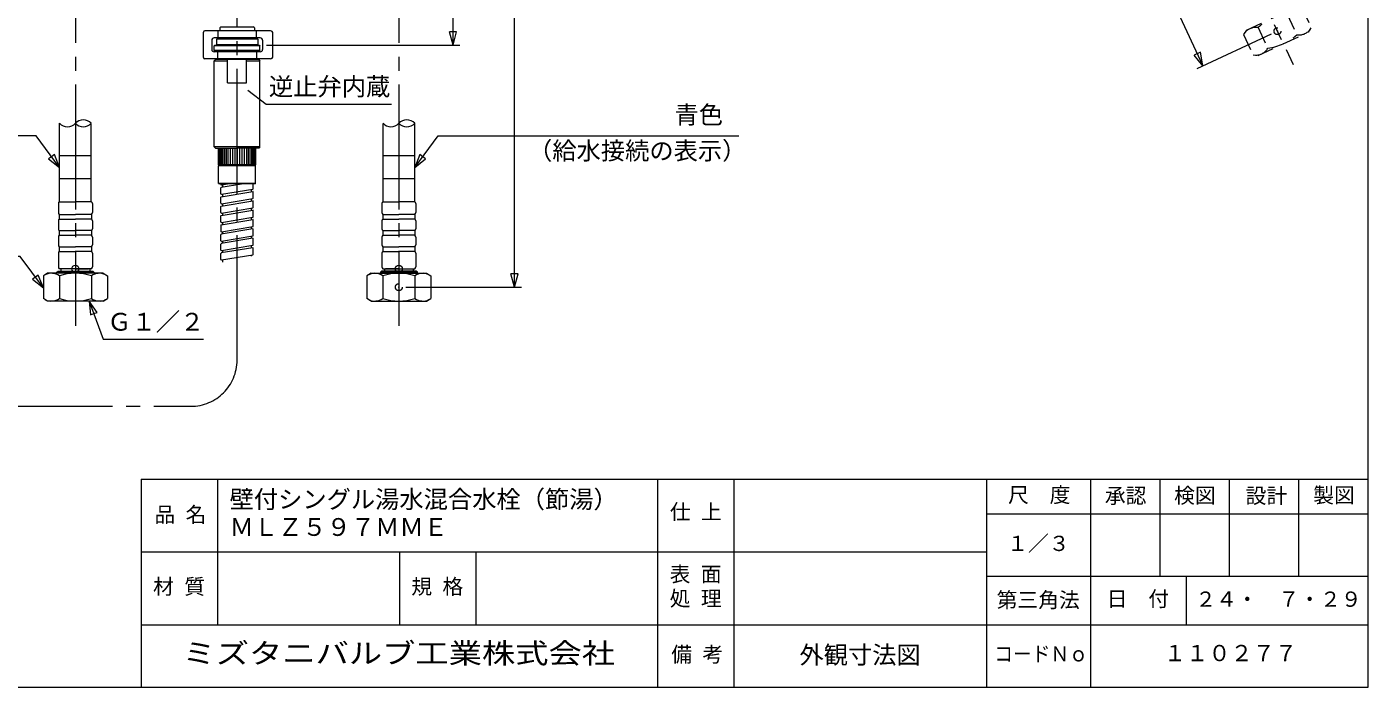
# Model space of a CAD drawing. Units: millimetres, scale not verified. Extents: x -560 to 592, y -417 to 413.
# Drawn here: x 12 to 592, y -417 to -131 of the extents above; entities that cross this region are included whole.
import ezdxf
from ezdxf.enums import TextEntityAlignment as Align

# ---------------------------------------------------------------- set-up
doc = ezdxf.new("R2010")
doc.units = ezdxf.units.MM
doc.header["$LTSCALE"] = 6
doc.header["$PDMODE"] = 32
doc.header["$PDSIZE"] = 3
doc.linetypes.add('USER1', pattern=[2, 1.2, -0.8])
doc.linetypes.add('USER2', pattern=[12, 9, -1, 1, -1])
for name, color, linetype, lineweight in [('0-1_1', 7, 'Continuous', 18), ('0-2_2', 7, 'Continuous', 18), ('0-3_3', 7, 'USER1', 18), ('0-4_4', 7, 'Continuous', 18), ('0-5_5', 7, 'Continuous', 18)]:
    doc.layers.add(name, color=color, linetype=linetype, lineweight=lineweight)
doc.styles.add('ＭＳ ゴシック', font='')
doc.styles.get('ＭＳ ゴシック').set_extended_font_data('MS Gothic')

# ---------------------------------------------------------------- blocks, each defined once
blk = doc.blocks.new('D28')
at = {"layer": '0-3_3', "linetype": 'Continuous'}
for p, q in [((446.282, 163.391), (385.601, 135.095)), ((388.32, 136.363), (389.362, 130.454)), ((388.32, 136.363), (392.176, 131.767)), ((389.362, 130.454), (392.176, 131.767)), ((550.495, -134.344), (518.253, -149.379)), ((519.93, -142.202), (517.115, -143.514)), ((520.972, -148.111), (517.115, -143.514))]:
    blk.add_line(p, q, dxfattribs=at)
blk.add_lwpolyline([(388.32, 136.363), (520.972, -148.111), (519.93, -142.202)], dxfattribs=at)
blk = doc.blocks.new('D30')
at = {"layer": '0-3_3', "linetype": 'Continuous'}
for p, q in [((153.129, 170.287), (199.413, 170.287)), ((196.413, 170.287), (197.966, 164.491)), ((194.86, 164.491), (197.966, 164.491)), ((196.413, -139.195), (194.86, -133.4)), ((197.966, -133.4), (194.86, -133.4)), ((196.413, -139.195), (197.966, -133.4)), ((115.666, -139.195), (199.413, -139.195))]:
    blk.add_line(p, q, dxfattribs=at)
blk.add_lwpolyline([(196.413, -139.195), (196.413, 170.287), (194.86, 164.491)], dxfattribs=at)

msp = doc.modelspace()

# ---------------------------------------------------------------- linework, layer by layer
at = {"layer": '0-1_1'}
for p, q in [((61.474, -326.958), (592.474, -326.958)), ((61.474, -326.958), (61.474, -416.958)), ((94.474, -326.958), (94.474, -389.958)), ((284.974, -326.958), (284.974, -416.958)), ((317.974, -326.958), (317.974, -416.958)), ((427.474, -416.958), (427.474, -326.958)), ((472.474, -416.958), (472.474, -326.958)), ((502.474, -368.958), (502.474, -326.958)), ((532.474, -368.958), (532.474, -326.958)), ((562.474, -368.958), (562.474, -326.958)), ((427.474, -341.958), (592.474, -341.958)), ((61.474, -358.458), (427.474, -358.458)), ((173.224, -358.458), (173.224, -389.958)), ((206.224, -358.458), (206.224, -389.958)), ((427.474, -368.958), (592.474, -368.958)), ((513.724, -368.958), (513.724, -389.958)), ((61.474, -389.958), (592.474, -389.958))]:
    msp.add_line(p, q, dxfattribs=at)
msp.add_lwpolyline([(-559.532, 412.543), (-559.532, -416.958), (592.474, -416.958), (592.474, 412.543)], dxfattribs=at)
at = {"layer": '0-2_2'}
for p, q in [((88.467, -144.495), (88.467, -133.495)), ((117.467, -132.995), (88.967, -132.995)), ((111.267, -132.995), (94.667, -132.995)), ((94.667, -132.995), (94.667, -135.995)), ((111.267, -132.995), (111.267, -135.995)), ((91.967, -136.995), (91.967, -140.995)), ((112.965, -135.995), (92.967, -135.995)), ((93.266, -139.195), (93.066, -139.395)), ((93.266, -139.195), (112.666, -139.195)), ((98.967, -135.995), (94.667, -135.995)), ((111.267, -135.995), (106.967, -135.995)), ((112.666, -139.195), (112.866, -139.395)), ((113.965, -136.995), (113.965, -140.995)), ((118.467, -143.995), (118.467, -133.995)), ((117.467, -144.995), (88.967, -144.995)), ((112.965, -141.995), (92.967, -141.995)), ((93.066, -141.495), (93.066, -139.395)), ((112.866, -139.395), (93.066, -139.395)), ((93.066, -141.495), (93.266, -141.695)), ((112.866, -141.495), (93.066, -141.495)), ((94.466, -141.995), (94.466, -141.695)), ((94.466, -141.995), (94.466, -144.995)), ((94.466, -145.395), (94.466, -144.995)), ((111.466, -141.995), (111.466, -141.695)), ((111.466, -144.995), (111.466, -141.995)), ((111.466, -145.395), (111.466, -144.995)), ((112.866, -141.495), (112.866, -139.395)), ((93.566, -145.395), (93.066, -145.895)), ((93.066, -183.195), (93.066, -145.895)), ((93.066, -145.895), (98.842, -145.895)), ((112.366, -145.395), (93.566, -145.395)), ((98.842, -155.395), (98.842, -145.395)), ((107.09, -155.395), (107.09, -145.395)), ((107.09, -145.895), (112.866, -145.895)), ((112.366, -145.395), (112.866, -145.895)), ((112.866, -183.195), (112.866, -145.895)), ((98.842, -155.395), (107.09, -155.395)), ((26.116, -206.861), (26.116, -172.931)), ((39.816, -206.861), (39.816, -172.973)), ((166.116, -206.861), (166.116, -172.973)), ((179.816, -206.861), (179.816, -172.931)), ((112.866, -183.195), (93.066, -183.195)), ((94.966, -190.895), (94.966, -183.695)), ((95.216, -183.695), (95.216, -190.895)), ((95.716, -183.695), (95.716, -190.895)), ((96.216, -183.695), (96.216, -190.895)), ((96.716, -183.695), (96.716, -190.895)), ((97.466, -183.695), (97.466, -190.895)), ((98.216, -183.695), (98.216, -190.895)), ((98.966, -183.695), (98.966, -190.895)), ((99.966, -183.695), (99.966, -190.895)), ((100.966, -183.695), (100.966, -190.895)), ((101.966, -183.695), (101.966, -190.895)), ((102.966, -183.695), (102.966, -191.195)), ((102.966, -184.195), (102.966, -189.695)), ((103.966, -183.695), (103.966, -190.895)), ((104.966, -183.695), (104.966, -190.895)), ((105.966, -183.695), (105.966, -190.895)), ((106.966, -183.695), (106.966, -190.895)), ((107.716, -183.695), (107.716, -190.895)), ((108.466, -183.695), (108.466, -190.895)), ((109.216, -183.695), (109.216, -190.895)), ((109.716, -183.695), (109.716, -190.895)), ((110.216, -183.695), (110.216, -190.895)), ((110.716, -183.695), (110.716, -190.895)), ((110.966, -183.695), (110.966, -190.895)), ((94.966, -190.895), (95.266, -191.195)), ((94.966, -191.395), (95.166, -191.195)), ((94.966, -198.995), (94.966, -191.395)), ((110.966, -191.395), (94.966, -191.395)), ((110.766, -191.195), (95.166, -191.195)), ((110.666, -191.195), (102.966, -191.195)), ((110.966, -191.395), (110.766, -191.195)), ((110.966, -198.995), (110.966, -191.395)), ((94.966, -198.995), (95.166, -199.195)), ((110.966, -198.995), (94.966, -198.995)), ((110.766, -199.195), (95.166, -199.195)), ((95.966, -199.195), (95.966, -199.428)), ((95.966, -203.484), (95.966, -200.848)), ((96.133, -200.651), (104.831, -199.195)), ((96.133, -204.707), (109.733, -202.431)), ((96.199, -199.626), (98.771, -199.195)), ((96.199, -203.682), (109.799, -201.406)), ((96.766, -200.545), (96.766, -199.531)), ((109.166, -202.526), (109.166, -201.512)), ((109.966, -201.209), (109.966, -199.195)), ((109.966, -205.265), (109.966, -202.628)), ((110.766, -199.195), (110.966, -198.995)), ((25.616, -207.661), (25.616, -211.561)), ((26.016, -206.861), (32.966, -206.861)), ((39.916, -206.861), (32.966, -206.861)), ((40.316, -207.661), (40.316, -211.561)), ((95.966, -207.54), (95.966, -204.904)), ((95.966, -211.596), (95.966, -208.96)), ((96.133, -208.763), (109.733, -206.487)), ((96.199, -207.738), (109.799, -205.462)), ((96.766, -204.601), (96.766, -203.587)), ((96.766, -208.657), (96.766, -207.643)), ((109.166, -206.582), (109.166, -205.568)), ((109.966, -209.321), (109.966, -206.684)), ((165.616, -207.661), (165.616, -211.561)), ((166.016, -206.861), (172.966, -206.861)), ((179.916, -206.861), (172.966, -206.861)), ((180.316, -207.661), (180.316, -211.561)), ((26.016, -212.361), (26.016, -214.361)), ((26.016, -212.361), (32.966, -212.361)), ((26.016, -214.361), (32.966, -214.361)), ((39.916, -212.361), (32.966, -212.361)), ((39.916, -214.361), (32.966, -214.361)), ((39.916, -212.361), (39.916, -214.361)), ((95.966, -215.652), (95.966, -213.016)), ((96.133, -212.819), (109.733, -210.543)), ((96.133, -216.875), (109.733, -214.599)), ((96.199, -211.794), (109.799, -209.518)), ((96.199, -215.85), (109.799, -213.574)), ((96.766, -212.713), (96.766, -211.699)), ((109.166, -210.638), (109.166, -209.624)), ((109.166, -214.694), (109.166, -213.68)), ((109.966, -213.377), (109.966, -210.74)), ((166.016, -212.361), (172.966, -212.361)), ((166.016, -212.361), (166.016, -214.361)), ((166.016, -214.361), (172.966, -214.361)), ((179.916, -212.361), (172.966, -212.361)), ((179.916, -214.361), (172.966, -214.361)), ((179.916, -212.361), (179.916, -214.361)), ((25.616, -215.161), (25.616, -218.561)), ((26.016, -219.361), (32.966, -219.361)), ((39.916, -219.361), (32.966, -219.361)), ((39.916, -219.361), (39.916, -221.361)), ((40.316, -215.161), (40.316, -218.561)), ((95.966, -217.072), (95.966, -219.708)), ((109.733, -218.655), (96.133, -220.931)), ((96.199, -219.906), (109.799, -217.63)), ((96.766, -216.769), (96.766, -215.755)), ((96.766, -220.825), (96.766, -219.811)), ((109.166, -218.75), (109.166, -217.736)), ((109.966, -217.433), (109.966, -214.796)), ((109.966, -221.489), (109.966, -218.852)), ((165.616, -215.161), (165.616, -218.561)), ((166.016, -219.361), (172.966, -219.361)), ((166.016, -219.361), (166.016, -221.361)), ((179.916, -219.361), (172.966, -219.361)), ((180.316, -215.161), (180.316, -218.561)), ((25.616, -222.161), (25.616, -225.561)), ((26.016, -226.361), (32.966, -226.361)), ((39.916, -221.361), (32.966, -221.361)), ((39.916, -226.361), (32.966, -226.361)), ((39.916, -226.361), (39.916, -228.361)), ((40.316, -222.161), (40.316, -225.561)), ((95.966, -223.764), (95.966, -221.128)), ((95.966, -227.82), (95.966, -225.184)), ((109.733, -222.711), (96.133, -224.987)), ((96.199, -223.962), (109.799, -221.686)), ((96.199, -228.018), (109.799, -225.742)), ((96.766, -224.881), (96.766, -223.867)), ((109.166, -222.806), (109.166, -221.792)), ((109.166, -226.862), (109.166, -225.848)), ((109.966, -225.545), (109.966, -222.908)), ((165.616, -222.161), (165.616, -225.561)), ((166.016, -221.361), (172.966, -221.361)), ((166.016, -226.361), (172.966, -226.361)), ((166.016, -226.361), (166.016, -228.361)), ((179.916, -226.361), (172.966, -226.361)), ((180.316, -222.161), (180.316, -225.561)), ((25.616, -229.161), (25.616, -235.061)), ((39.916, -228.361), (32.966, -228.361)), ((40.316, -229.161), (40.316, -235.061)), ((95.966, -231.876), (95.966, -229.24)), ((109.733, -226.767), (96.133, -229.043)), ((96.199, -232.074), (109.799, -229.798)), ((96.766, -228.937), (96.766, -227.923)), ((96.766, -232.993), (96.766, -231.979)), ((109.166, -230.496), (109.166, -229.904)), ((109.966, -229.601), (109.966, -226.964)), ((165.616, -229.161), (165.616, -235.061)), ((166.016, -228.361), (172.966, -228.361)), ((180.316, -229.161), (180.316, -235.061)), ((24.966, -237.361), (25.466, -236.861)), ((40.966, -237.361), (24.966, -237.361)), ((24.966, -237.86), (24.966, -237.361)), ((25.466, -236.861), (40.466, -236.861)), ((39.916, -235.861), (26.016, -235.861)), ((26.716, -235.861), (26.716, -236.861)), ((38.766, -235.861), (27.166, -235.861)), ((32.966, -235.861), (27.216, -235.861)), ((32.966, -235.861), (38.716, -235.861)), ((39.216, -235.861), (39.216, -236.861)), ((40.966, -237.361), (40.466, -236.861)), ((40.966, -237.361), (40.966, -237.86)), ((44.966, -237.86), (46.822, -238.932)), ((160.966, -237.86), (159.11, -238.932)), ((164.966, -237.361), (165.466, -236.861)), ((164.966, -237.361), (180.966, -237.361)), ((164.966, -237.361), (164.966, -237.86)), ((180.466, -236.861), (165.466, -236.861)), ((166.016, -235.861), (179.916, -235.861)), ((166.716, -235.861), (166.716, -236.861)), ((167.166, -235.861), (178.766, -235.861)), ((172.966, -235.861), (167.216, -235.861)), ((172.966, -235.861), (178.716, -235.861)), ((179.216, -235.861), (179.216, -236.861)), ((180.966, -237.361), (180.466, -236.861)), ((180.966, -237.86), (180.966, -237.361)), ((19.11, -238.932), (19.11, -248.788)), ((26.038, -238.932), (26.038, -248.788)), ((39.894, -238.932), (39.894, -248.788)), ((46.822, -238.932), (46.822, -248.788)), ((159.11, -238.932), (159.11, -248.788)), ((166.038, -238.932), (166.038, -248.788)), ((179.894, -238.932), (179.894, -248.788)), ((186.822, -238.932), (186.822, -248.788)), ((20.966, -249.86), (19.11, -248.788)), ((44.966, -249.86), (46.822, -248.788)), ((160.966, -249.86), (159.11, -248.788)), ((184.966, -249.86), (186.822, -248.788)), ((44.966, -249.86), (20.966, -249.86)), ((160.966, -249.86), (184.966, -249.86))]:
    msp.add_line(p, q, dxfattribs=at)
for points in [[(112.866, -141.495), (112.666, -141.695), (93.266, -141.695)], [(93.066, -183.195), (93.566, -183.695), (102.966, -183.695)], [(112.866, -183.195), (112.366, -183.695), (102.966, -183.695)], [(110.666, -191.195), (110.966, -190.895), (94.966, -190.895)], [(26.016, -219.361), (26.016, -221.361), (32.966, -221.361)], [(179.916, -219.361), (179.916, -221.361), (172.966, -221.361)], [(26.016, -226.361), (26.016, -228.361), (32.966, -228.361)], [(179.916, -226.361), (179.916, -228.361), (172.966, -228.361)], [(44.966, -237.86), (32.966, -237.86), (20.966, -237.86), (19.11, -238.932)], [(160.966, -237.86), (172.966, -237.86), (184.966, -237.86), (186.822, -238.932)]]:
    msp.add_lwpolyline(points, dxfattribs=at)
for centre, radius, start, end in [((88.967, -133.495), 0.5, 90, 180), ((117.467, -133.995), 1, 0, 90), ((92.967, -136.995), 1, 90, 180), ((112.965, -136.995), 1, 0, 90), ((88.967, -144.495), 0.5, 180, 270), ((92.967, -140.995), 1, 180, 270), ((112.965, -140.995), 1, 270, 0), ((117.467, -143.995), 1, 270, 0), ((29.541, -169.771), 4.66, 222.69737, 317.30263), ((36.391, -176.092), 4.66, 42.69737, 137.30263), ((36.391, -169.771), 4.66, 222.69737, 317.30263), ((169.541, -169.771), 4.66, 222.69737, 317.30263), ((176.391, -176.092), 4.66, 42.69737, 137.30263), ((176.391, -169.771), 4.66, 222.69737, 317.30263), ((96.166, -199.428), 0.2, 180, 279.5), ((96.166, -200.848), 0.2, 99.5, 180), ((109.766, -202.628), 0.2, 0, 99.5), ((109.766, -201.209), 0.2, 279.5, 0), ((26.616, -207.661), 1, 126.8699, 180), ((39.316, -207.661), 1, 0, 53.1301), ((96.166, -203.484), 0.2, 180, 279.5), ((96.166, -204.904), 0.2, 99.5, 180), ((96.166, -207.54), 0.2, 180, 279.5), ((96.166, -208.96), 0.2, 99.5, 180), ((109.766, -206.684), 0.2, 0, 99.5), ((109.766, -205.265), 0.2, 279.5, 0), ((166.616, -207.661), 1, 126.8699, 180), ((179.316, -207.661), 1, 0, 53.1301), ((26.616, -211.561), 1, 180, 233.1301), ((26.616, -215.161), 1, 126.8699, 180), ((39.316, -211.561), 1, 306.8699, 360), ((39.316, -215.161), 1, 0, 53.1301), ((96.166, -211.596), 0.2, 180, 279.5), ((96.166, -213.016), 0.2, 99.5, 180), ((109.766, -210.74), 0.2, 0, 99.5), ((109.766, -214.796), 0.2, 0, 99.5), ((109.766, -209.321), 0.2, 279.5, 0), ((109.766, -213.377), 0.2, 279.5, 0), ((166.616, -211.561), 1, 180, 233.1301), ((166.616, -215.161), 1, 126.8699, 180), ((179.316, -211.561), 1, 306.8699, 360), ((179.316, -215.161), 1, 0, 53.1301), ((26.616, -218.561), 1, 180, 233.1301), ((39.316, -218.561), 1, 306.8699, 360), ((96.166, -215.652), 0.2, 180, 279.5), ((96.166, -217.072), 0.2, 99.5, 180), ((96.166, -219.708), 0.2, 180, 279.5), ((109.766, -218.852), 0.2, 0, 99.5), ((109.766, -217.433), 0.2, 279.5, 0), ((166.616, -218.561), 1, 180, 233.1301), ((179.316, -218.561), 1, 306.8699, 360), ((26.616, -222.161), 1, 126.8699, 180), ((26.616, -222.161), 1, 126.8699, 180), ((26.616, -225.561), 1, 180, 233.1301), ((39.316, -222.161), 1, 0, 53.1301), ((39.316, -225.561), 1, 306.8699, 360), ((96.166, -221.128), 0.2, 99.5, 180), ((96.166, -223.764), 0.2, 180, 279.5), ((96.166, -225.184), 0.2, 99.5, 180), ((109.766, -222.908), 0.2, 0, 99.5), ((109.766, -221.489), 0.2, 279.5, 0), ((109.766, -225.545), 0.2, 279.5, 0), ((166.616, -222.161), 1, 126.8699, 180), ((166.616, -225.561), 1, 180, 233.1301), ((179.316, -222.161), 1, 0, 53.1301), ((179.316, -222.161), 1, 0, 53.1301), ((179.316, -225.561), 1, 306.8699, 360), ((26.616, -229.161), 1, 126.8699, 180), ((39.316, -229.161), 1, 0, 53.1301), ((96.166, -227.82), 0.2, 180, 279.5), ((96.166, -229.24), 0.2, 99.5, 180), ((96.166, -231.876), 0.2, 180, 279.5), ((109.766, -226.964), 0.2, 0, 99.5), ((109.766, -229.601), 0.2, 279.5, 0), ((166.616, -229.161), 1, 126.8699, 180), ((179.316, -229.161), 1, 0, 53.1301), ((22.574, -243.994), 6.134, 55.61575, 115.61575), ((26.616, -235.061), 1, 180, 233.1301), ((32.966, -260.788), 22.928, 72.41205, 107.58795), ((43.358, -243.994), 6.134, 64.38425, 124.38425), ((39.316, -235.061), 1, 306.8699, 360), ((162.574, -243.994), 6.134, 55.61575, 115.61575), ((166.616, -235.061), 1, 180, 233.1301), ((172.966, -260.788), 22.928, 72.41205, 107.58795), ((183.358, -243.994), 6.134, 64.38425, 124.38425), ((179.316, -235.061), 1, 306.8699, 360), ((22.574, -243.726), 6.134, 244.38425, 304.38425), ((32.966, -226.932), 22.928, 252.41205, 287.58795), ((43.358, -243.726), 6.134, 235.61575, 295.61575), ((162.574, -243.726), 6.134, 244.38425, 304.38425), ((172.966, -226.932), 22.928, 252.41205, 287.58795), ((183.358, -243.726), 6.134, 235.61575, 295.61575)]:
    msp.add_arc(centre, radius, start, end, dxfattribs=at)
for p in [(32.966, -235.861), (172.966, -235.861)]:
    msp.add_point(p, dxfattribs=at)
at = {"layer": '0-3_3', "linetype": 'USER2'}
for p, q in [((102.966, -275.403), (102.966, 256.015)), ((32.966, -84.18), (32.966, -260.631)), ((172.966, -84.18), (172.966, -260.631)), ((-77.034, -295.403), (82.966, -295.403))]:
    msp.add_line(p, q, dxfattribs=at)
at = {"layer": '0-3_3'}
for p, q in [((501.134, -21.39), (560.089, -147.82)), ((557.41, -125.682), (561.576, -134.615)), ((563.689, -122.754), (567.855, -131.687)), ((539.802, -132.71), (538.573, -134.466)), ((544.852, -131.538), (549.018, -140.471)), ((544.874, -143.585), (566.625, -133.443)), ((566.625, -133.443), (567.855, -131.687)), ((538.573, -134.466), (542.738, -143.399)), ((544.874, -143.585), (542.738, -143.399))]:
    msp.add_line(p, q, dxfattribs=at)
at = {"layer": '0-3_3', "linetype": 'Continuous'}
for p, q in [((222.996, -243.86), (221.443, -238.065)), ((224.549, -238.065), (221.443, -238.065)), ((222.996, -243.86), (224.549, -238.065)), ((175.966, -243.86), (225.996, -243.86))]:
    msp.add_line(p, q, dxfattribs=at)
for points in [[(222.996, -243.86), (222.996, 170.287), (221.443, 164.491)], [(107.633, -158.618), (115.539, -164.687), (169.725, -164.687)], [(26.075, -192.065), (16.009, -178.413), (-75.491, -178.413)], [(179.858, -192.065), (189.923, -178.413), (320.15, -178.413)], [(19.11, -244.2), (9.044, -230.548), (-34.068, -230.548)], [(38.897, -249.86), (45.026, -266.359), (88.391, -266.359)]]:
    msp.add_lwpolyline(points, dxfattribs=at)
at = {"layer": '0-3_3'}
msp.add_lwpolyline([(539.802, -132.71), (550.678, -127.638), (561.554, -122.567), (563.689, -122.754)], dxfattribs=at)
at = {"layer": '0-3_3', "linetype": 'Continuous'}
for points in [[(22.635, -187.401), (21.385, -188.322), (26.075, -192.065), (23.885, -186.479)], [(183.297, -187.401), (182.047, -186.479), (179.858, -192.065), (184.547, -188.322)], [(15.67, -239.535), (14.42, -240.456), (19.11, -244.2), (16.92, -238.613)], [(40.915, -255.293), (42.371, -254.752), (38.897, -249.86), (39.46, -255.834)]]:
    msp.add_lwpolyline(points, close=True, dxfattribs=at)
at = {"layer": '0-3_3'}
for centre, radius, start, end in [((560.368, -148.418), 22.928, 97.41205, 132.58795), ((543.852, -137.59), 6.134, 80.61575, 140.61575), ((562.576, -128.563), 6.134, 260.61575, 320.61575), ((546.06, -117.734), 22.928, 277.41205, 312.58795), ((543.739, -137.347), 6.134, 269.38425, 329.38425)]:
    msp.add_arc(centre, radius, start, end, dxfattribs=at)
at = {"layer": '0-3_3', "linetype": 'USER2'}
msp.add_arc((82.966, -275.403), 20, 270, 0, dxfattribs=at)
at = {"layer": '0-3_3'}
for p in [(553.214, -133.076), (172.966, -243.86)]:
    msp.add_point(p, dxfattribs=at)
at = {"layer": '0-4_4'}
for p, q in [((26.116, -186.861), (39.816, -186.861)), ((166.116, -186.861), (179.816, -186.861)), ((26.116, -196.861), (39.816, -196.861)), ((166.116, -196.861), (179.816, -196.861))]:
    msp.add_line(p, q, dxfattribs=at)
at = {"layer": '0-5_5'}
for p, q in [((95.467, -131.695), (95.967, -131.195)), ((95.467, -131.695), (95.467, -132.995)), ((95.967, -131.195), (109.967, -131.195)), ((110.467, -131.695), (109.967, -131.195)), ((110.467, -131.695), (110.467, -132.995)), ((94.267, -136.395), (94.067, -136.595)), ((94.067, -136.596), (94.067, -138.996)), ((94.267, -139.196), (94.067, -138.996)), ((95.467, -136.396), (95.467, -135.995)), ((95.467, -136.395), (95.467, -135.995)), ((110.467, -136.395), (110.467, -135.995)), ((111.667, -136.395), (111.867, -136.595)), ((111.667, -139.195), (111.867, -138.995)), ((111.867, -136.595), (111.867, -138.995))]:
    msp.add_line(p, q, dxfattribs=at)
for points in [[(111.867, -136.595), (102.966, -136.595), (94.067, -136.595)], [(111.867, -138.995), (102.966, -138.995), (94.067, -138.995)], [(111.667, -136.395), (102.966, -136.395), (94.267, -136.395)]]:
    msp.add_lwpolyline(points, dxfattribs=at)

# ---------------------------------------------------------------- block references
at = {"layer": '0-3_3'}
for name in ['D30', 'D28']:
    msp.add_blockref(name, (0, 0), dxfattribs=at)

# ---------------------------------------------------------------- texts
at = {"layer": '0-1_1', "style": 'ＭＳ ゴシック'}
for s, p in [('尺\u3000度', (436.631, -338.997)), ('承認', (478.509, -339.379)), ('検図', (508.485, -339.297)), ('設計', (539.443, -339.379)), ('製図', (568.691, -339.149)), ('品 名', (67.19, -347.54)), ('仕 上', (290.269, -346.338)), ('\u3000／ ', (436.249, -360.02)), ('表 面', (290.171, -373.337)), ('材 質', (66.597, -378.694)), ('規 格', (178.347, -378.694)), ('処 理', (290.171, -383.837)), ('第三角法', (431.663, -384.484)), ('日\u3000付', (479.327, -384.019)), ('\u3000\u3000・\u3000\u3000・', (517.647, -384.15)), ('備 考 ', (290.856, -408.037))]:
    msp.add_text(s, height=6.598, dxfattribs=at).set_placement(p, align=Align.BOTTOM_LEFT)
for s, height, width, p in [('ミズタニバルブ工業株式会社', 8.798, 1.2, (79.33, -409.313)), ('コードＮｏ', 6.598, 0.9, (430.652, -407.821))]:
    msp.add_text(s, height=height, dxfattribs=dict(at, width=width)).set_placement(p, align=Align.BOTTOM_LEFT)
at = {"layer": '0-3_3', "style": 'ＭＳ ゴシック'}
for s, height, p in [('逆止弁内蔵', 7.698, (116.747, -163.227)), ('青色', 7.698, (292.261, -175.433)), ('（給水接続の表示）', 7.698, (228.885, -190.967)), ('Ｇ１／２', 7.698, (46.763, -264.983)), ('壁付シングル湯水混合水栓（節湯）', 7.698, (99.703, -341.802)), ('ＭＬＺ５９７ＭＭＥ', 7.698, (99.703, -353.802)), ('１\u3000３', 6.598, (436.249, -360.02)), ('２４\u3000\u3000７\u3000２９', 6.598, (517.647, -384.15)), ('外観寸法図', 7.698, (346.323, -409.155)), ('１１０２７７', 7.038, (504.105, -407.821))]:
    msp.add_text(s, height=height, dxfattribs=at).set_placement(p, align=Align.BOTTOM_LEFT)

doc.saveas('drawing.dxf')
